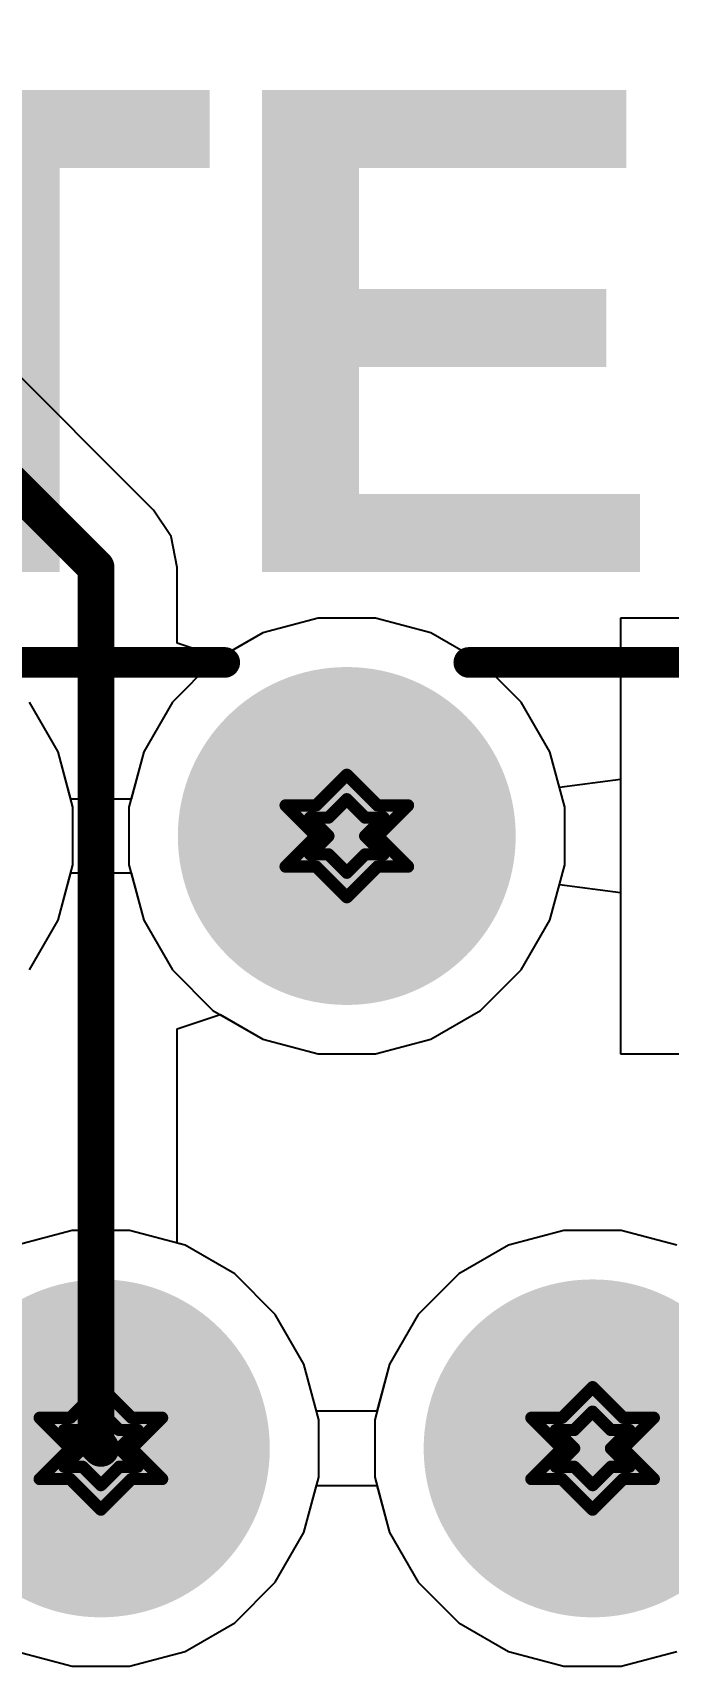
# Model space of a CAD drawing. Header units: inches. Extents: x -11 to 5379, y 0 to 5429.
# Drawn here: x 62.27 to 64.9, y 7.85 to 14.63 of the extents above; entities that cross this region are included whole.
import ezdxf

# ---------------------------------------------------------------- set-up
doc = ezdxf.new("R2010")
doc.units = ezdxf.units.IN
for name, color, linetype in [('Bottom Layer', 5, 'Continuous'), ('Bottom Solder', 6, 'Continuous'), ('Drill Drawing', 1, 'Continuous'), ('GND', 16, 'Continuous'), ('Multi-Layer', 9, 'Continuous'), ('Pad Holes', 156, 'Continuous'), ('PWR', 76, 'Continuous'), ('Top Layer', 1, 'Continuous'), ('Top Overlay', 2, 'Continuous'), ('Top Solder', 216, 'Continuous')]:
    doc.layers.add(name, color=color, linetype=linetype)
doc.styles.add('Arial_Bold', font='', dxfattribs={"height": 0.2})
doc.styles.get('Arial_Bold').set_extended_font_data('Arial', bold=True)

# ---------------------------------------------------------------- blocks, each defined once
blk = doc.blocks.new('X10ADIWK1DY1006_124')
at = {"layer": 'Bottom Layer'}
h = blk.add_hatch(color=5, dxfattribs=at)
edge = h.paths.add_edge_path()
edge.add_arc((1.5301, 2.92), 0.65, 0, 360)
h = blk.add_hatch(color=5, dxfattribs=at)
edge = h.paths.add_edge_path()
edge.add_arc((0.51, 0.38), 0.65, 0, 360)
h = blk.add_hatch(color=5, dxfattribs=at)
edge = h.paths.add_edge_path()
edge.add_arc((2.5499, 0.38), 0.65, 0, 360)
at = {"layer": 'Bottom Solder'}
h = blk.add_hatch(color=6, dxfattribs=at)
edge = h.paths.add_edge_path()
edge.add_arc((1.5301, 2.92), 0.7008, 0, 360)
h = blk.add_hatch(color=6, dxfattribs=at)
edge = h.paths.add_edge_path()
edge.add_arc((0.51, 0.38), 0.7008, 0, 360)
h = blk.add_hatch(color=6, dxfattribs=at)
edge = h.paths.add_edge_path()
edge.add_arc((2.5499, 0.38), 0.7008, 0, 360)
at = {"layer": 'GND'}
h = blk.add_hatch(color=16, dxfattribs=at)
edge = h.paths.add_edge_path()
edge.add_arc((1.5301, 2.92), 0.65, 0, 360)
h = blk.add_hatch(color=16, dxfattribs=at)
edge = h.paths.add_edge_path()
edge.add_arc((0.51, 0.38), 0.65, 0, 360)
h = blk.add_hatch(color=16, dxfattribs=at)
edge = h.paths.add_edge_path()
edge.add_arc((2.5499, 0.38), 0.65, 0, 360)
at = {"layer": 'Multi-Layer'}
h = blk.add_hatch(color=9, dxfattribs=at)
edge = h.paths.add_edge_path()
edge.add_arc((1.5301, 2.92), 0.65, 0, 360)
h = blk.add_hatch(color=9, dxfattribs=at)
edge = h.paths.add_edge_path()
edge.add_arc((0.51, 0.38), 0.65, 0, 360)
h = blk.add_hatch(color=9, dxfattribs=at)
edge = h.paths.add_edge_path()
edge.add_arc((2.5499, 0.38), 0.65, 0, 360)
at = {"layer": 'Pad Holes'}
h = blk.add_hatch(color=7, dxfattribs=at)
edge = h.paths.add_edge_path()
edge.add_arc((1.5302, 2.92), 0.45, 0, 360)
h = blk.add_hatch(color=7, dxfattribs=at)
edge = h.paths.add_edge_path()
edge.add_arc((0.5101, 0.3799), 0.45, 0, 360)
h = blk.add_hatch(color=7, dxfattribs=at)
edge = h.paths.add_edge_path()
edge.add_arc((2.5498, 0.3799), 0.45, 0, 360)
at = {"layer": 'PWR'}
h = blk.add_hatch(color=76, dxfattribs=at)
edge = h.paths.add_edge_path()
edge.add_arc((1.5301, 2.92), 0.65, 0, 360)
h = blk.add_hatch(color=76, dxfattribs=at)
edge = h.paths.add_edge_path()
edge.add_arc((0.51, 0.38), 0.65, 0, 360)
h = blk.add_hatch(color=76, dxfattribs=at)
edge = h.paths.add_edge_path()
edge.add_arc((2.5499, 0.38), 0.65, 0, 360)
at = {"layer": 'Top Layer'}
h = blk.add_hatch(color=1, dxfattribs=at)
edge = h.paths.add_edge_path()
edge.add_arc((1.5301, 2.92), 0.65, 0, 360)
h = blk.add_hatch(color=1, dxfattribs=at)
edge = h.paths.add_edge_path()
edge.add_arc((0.51, 0.38), 0.65, 0, 360)
h = blk.add_hatch(color=1, dxfattribs=at)
edge = h.paths.add_edge_path()
edge.add_arc((2.5499, 0.38), 0.65, 0, 360)
at = {"layer": 'Top Solder'}
h = blk.add_hatch(color=216, dxfattribs=at)
edge = h.paths.add_edge_path()
edge.add_arc((1.5301, 2.92), 0.7008, 0, 360)
h = blk.add_hatch(color=216, dxfattribs=at)
edge = h.paths.add_edge_path()
edge.add_arc((0.51, 0.38), 0.7008, 0, 360)
h = blk.add_hatch(color=216, dxfattribs=at)
edge = h.paths.add_edge_path()
edge.add_arc((2.5499, 0.38), 0.7008, 0, 360)
at = {"layer": 'Top Overlay'}
for points in [[(-0.0039, 3.6399, 0.127, 0.127, 0), (1.024, 3.6399, 0.127, 0.127, 0)], [(2.0362, 3.6399, 0.127, 0.127, 0), (3.0638, 3.6399, 0.127, 0.127, 0)]]:
    blk.add_lwpolyline(points, format="xyseb", dxfattribs=at)
for points in [[(0.9922, 3.6399, 0.0635, 0.0635, 1), (1.0557, 3.6399, 0.0635, 0.0635, 1)], [(2.0045, 3.6399, 0.0635, 0.0635, 1), (2.068, 3.6399, 0.0635, 0.0635, 1)]]:
    blk.add_lwpolyline(points, format="xyseb", close=True, dxfattribs=at)

msp = doc.modelspace()

# ---------------------------------------------------------------- linework, layer by layer
at = {"layer": 'Bottom Layer'}
for p, q in [((63.4518, 12.1988), (63.2219, 12.1372)), ((63.6898, 12.1988), (63.4518, 12.1988)), ((63.9197, 12.1372), (63.6898, 12.1988)), ((66.5147, 12.1988), (64.7067, 12.1988)), ((64.7067, 12.1988), (64.7067, 10.3908)), ((63.2219, 12.1372), (63.0157, 12.0182)), ((64.1259, 12.0182), (63.9197, 12.1372)), ((63.0157, 12.0182), (62.8474, 11.8499)), ((64.2942, 11.8499), (64.1259, 12.0182)), ((62.3731, 11.6437), (62.254, 11.8499)), ((62.8474, 11.8499), (62.7284, 11.6437)), ((64.4132, 11.6437), (64.2942, 11.8499)), ((62.4347, 11.4138), (62.3731, 11.6437)), ((62.7284, 11.6437), (62.6668, 11.4138)), ((64.4748, 11.4138), (64.4132, 11.6437)), ((62.4347, 11.1758), (62.4347, 11.4138)), ((62.6668, 11.4138), (62.6668, 11.1758)), ((64.4748, 11.1758), (64.4748, 11.4138)), ((62.3731, 10.9459), (62.4347, 11.1758)), ((62.6668, 11.1758), (62.7284, 10.9459)), ((64.4132, 10.9459), (64.4748, 11.1758)), ((62.254, 10.7397), (62.3731, 10.9459)), ((62.7284, 10.9459), (62.8474, 10.7397)), ((64.2942, 10.7397), (64.4132, 10.9459)), ((62.8474, 10.7397), (63.0157, 10.5714)), ((64.1259, 10.5714), (64.2942, 10.7397)), ((63.0157, 10.5714), (63.2219, 10.4524)), ((63.9197, 10.4524), (64.1259, 10.5714)), ((63.2219, 10.4524), (63.4518, 10.3908)), ((63.6898, 10.3908), (63.9197, 10.4524)), ((63.4518, 10.3908), (63.6898, 10.3908)), ((64.7067, 10.3908), (66.5147, 10.3908)), ((62.4317, 9.6588), (62.2018, 9.5972)), ((62.6697, 9.6588), (62.4317, 9.6588)), ((62.8997, 9.5972), (62.6697, 9.6588)), ((64.4716, 9.6588), (64.2417, 9.5972)), ((64.7096, 9.6588), (64.4716, 9.6588)), ((64.9395, 9.5972), (64.7096, 9.6588)), ((63.1058, 9.4782), (62.8997, 9.5972)), ((64.2417, 9.5972), (64.0355, 9.4782)), ((63.2741, 9.3099), (63.1058, 9.4782)), ((64.0355, 9.4782), (63.8672, 9.3099)), ((63.3931, 9.1037), (63.2741, 9.3099)), ((63.8672, 9.3099), (63.7482, 9.1037)), ((63.4547, 8.8738), (63.3931, 9.1037)), ((63.7482, 9.1037), (63.6866, 8.8738)), ((63.4547, 8.6358), (63.4547, 8.8738)), ((63.6866, 8.8738), (63.6866, 8.6358)), ((63.3931, 8.4059), (63.4547, 8.6358)), ((63.6866, 8.6358), (63.7482, 8.4059)), ((63.2741, 8.1997), (63.3931, 8.4059)), ((63.7482, 8.4059), (63.8672, 8.1997)), ((63.1058, 8.0314), (63.2741, 8.1997)), ((63.8672, 8.1997), (64.0355, 8.0314)), ((62.8997, 7.9124), (63.1058, 8.0314)), ((64.0355, 8.0314), (64.2417, 7.9124)), ((62.2018, 7.9124), (62.4317, 7.8508)), ((62.6697, 7.8508), (62.8997, 7.9124)), ((64.2417, 7.9124), (64.4716, 7.8508)), ((64.7096, 7.8508), (64.9395, 7.9124)), ((62.4317, 7.8508), (62.6697, 7.8508)), ((64.4716, 7.8508), (64.7096, 7.8508))]:
    msp.add_line(p, q, dxfattribs=at)
at = {"layer": 'Drill Drawing'}
for points in [[(63.4439, 11.4218, 0.0508, 0.0508, 0), (63.5709, 11.5488, 0.0508, 0.0508, 0)], [(63.5709, 11.5488, 0.0508, 0.0508, 0), (63.6979, 11.4218, 0.0508, 0.0508, 0)], [(63.4947, 11.371, 0.0508, 0.0508, 0), (63.5709, 11.4472, 0.0508, 0.0508, 0)], [(63.5709, 11.4472, 0.0508, 0.0508, 0), (63.6471, 11.371, 0.0508, 0.0508, 0)], [(63.3169, 11.4218, 0.0508, 0.0508, 0), (63.4439, 11.2948, 0.0508, 0.0508, 0)], [(63.3169, 11.4218, 0.0508, 0.0508, 0), (63.4439, 11.4218, 0.0508, 0.0508, 0)], [(63.4185, 11.371, 0.0508, 0.0508, 0), (63.4947, 11.2948, 0.0508, 0.0508, 0)], [(63.4185, 11.371, 0.0508, 0.0508, 0), (63.4947, 11.371, 0.0508, 0.0508, 0)], [(63.6471, 11.371, 0.0508, 0.0508, 0), (63.7233, 11.371, 0.0508, 0.0508, 0)], [(63.6471, 11.2948, 0.0508, 0.0508, 0), (63.7233, 11.371, 0.0508, 0.0508, 0)], [(63.6979, 11.4218, 0.0508, 0.0508, 0), (63.8249, 11.4218, 0.0508, 0.0508, 0)], [(63.6979, 11.2948, 0.0508, 0.0508, 0), (63.8249, 11.4218, 0.0508, 0.0508, 0)], [(63.3169, 11.1678, 0.0508, 0.0508, 0), (63.4439, 11.2948, 0.0508, 0.0508, 0)], [(63.4185, 11.2186, 0.0508, 0.0508, 0), (63.4947, 11.2948, 0.0508, 0.0508, 0)], [(63.6471, 11.2948, 0.0508, 0.0508, 0), (63.7233, 11.2186, 0.0508, 0.0508, 0)], [(63.6979, 11.2948, 0.0508, 0.0508, 0), (63.8249, 11.1678, 0.0508, 0.0508, 0)], [(63.3169, 11.1678, 0.0508, 0.0508, 0), (63.4439, 11.1678, 0.0508, 0.0508, 0)], [(63.4185, 11.2186, 0.0508, 0.0508, 0), (63.4947, 11.2186, 0.0508, 0.0508, 0)], [(63.4439, 11.1678, 0.0508, 0.0508, 0), (63.5709, 11.0408, 0.0508, 0.0508, 0)], [(63.4947, 11.2186, 0.0508, 0.0508, 0), (63.5709, 11.1424, 0.0508, 0.0508, 0)], [(63.5709, 11.1424, 0.0508, 0.0508, 0), (63.6471, 11.2186, 0.0508, 0.0508, 0)], [(63.5709, 11.0408, 0.0508, 0.0508, 0), (63.6979, 11.1678, 0.0508, 0.0508, 0)], [(63.6471, 11.2186, 0.0508, 0.0508, 0), (63.7233, 11.2186, 0.0508, 0.0508, 0)], [(63.6979, 11.1678, 0.0508, 0.0508, 0), (63.8249, 11.1678, 0.0508, 0.0508, 0)], [(62.4238, 8.8817, 0.0508, 0.0508, 0), (62.5508, 9.0087, 0.0508, 0.0508, 0)], [(62.5508, 9.0087, 0.0508, 0.0508, 0), (62.6778, 8.8817, 0.0508, 0.0508, 0)], [(64.4635, 8.8817, 0.0508, 0.0508, 0), (64.5905, 9.0087, 0.0508, 0.0508, 0)], [(64.5905, 9.0087, 0.0508, 0.0508, 0), (64.7175, 8.8817, 0.0508, 0.0508, 0)], [(62.2968, 8.8817, 0.0508, 0.0508, 0), (62.4238, 8.7547, 0.0508, 0.0508, 0)], [(62.2968, 8.8817, 0.0508, 0.0508, 0), (62.4238, 8.8817, 0.0508, 0.0508, 0)], [(62.4746, 8.8309, 0.0508, 0.0508, 0), (62.5508, 8.9071, 0.0508, 0.0508, 0)], [(62.5508, 8.9071, 0.0508, 0.0508, 0), (62.627, 8.8309, 0.0508, 0.0508, 0)], [(62.6778, 8.8817, 0.0508, 0.0508, 0), (62.8048, 8.8817, 0.0508, 0.0508, 0)], [(62.6778, 8.7547, 0.0508, 0.0508, 0), (62.8048, 8.8817, 0.0508, 0.0508, 0)], [(64.3365, 8.8817, 0.0508, 0.0508, 0), (64.4635, 8.7547, 0.0508, 0.0508, 0)], [(64.3365, 8.8817, 0.0508, 0.0508, 0), (64.4635, 8.8817, 0.0508, 0.0508, 0)], [(64.5143, 8.8309, 0.0508, 0.0508, 0), (64.5905, 8.9071, 0.0508, 0.0508, 0)], [(64.5905, 8.9071, 0.0508, 0.0508, 0), (64.6667, 8.8309, 0.0508, 0.0508, 0)], [(64.7175, 8.8817, 0.0508, 0.0508, 0), (64.8445, 8.8817, 0.0508, 0.0508, 0)], [(64.7175, 8.7547, 0.0508, 0.0508, 0), (64.8445, 8.8817, 0.0508, 0.0508, 0)], [(62.3984, 8.8309, 0.0508, 0.0508, 0), (62.4746, 8.7547, 0.0508, 0.0508, 0)], [(62.3984, 8.8309, 0.0508, 0.0508, 0), (62.4746, 8.8309, 0.0508, 0.0508, 0)], [(62.627, 8.8309, 0.0508, 0.0508, 0), (62.7032, 8.8309, 0.0508, 0.0508, 0)], [(62.627, 8.7547, 0.0508, 0.0508, 0), (62.7032, 8.8309, 0.0508, 0.0508, 0)], [(64.4381, 8.8309, 0.0508, 0.0508, 0), (64.5143, 8.7547, 0.0508, 0.0508, 0)], [(64.4381, 8.8309, 0.0508, 0.0508, 0), (64.5143, 8.8309, 0.0508, 0.0508, 0)], [(64.6667, 8.8309, 0.0508, 0.0508, 0), (64.7429, 8.8309, 0.0508, 0.0508, 0)], [(64.6667, 8.7547, 0.0508, 0.0508, 0), (64.7429, 8.8309, 0.0508, 0.0508, 0)], [(62.2968, 8.6277, 0.0508, 0.0508, 0), (62.4238, 8.7547, 0.0508, 0.0508, 0)], [(62.3984, 8.6785, 0.0508, 0.0508, 0), (62.4746, 8.7547, 0.0508, 0.0508, 0)], [(62.627, 8.7547, 0.0508, 0.0508, 0), (62.7032, 8.6785, 0.0508, 0.0508, 0)], [(62.6778, 8.7547, 0.0508, 0.0508, 0), (62.8048, 8.6277, 0.0508, 0.0508, 0)], [(64.3365, 8.6277, 0.0508, 0.0508, 0), (64.4635, 8.7547, 0.0508, 0.0508, 0)], [(64.4381, 8.6785, 0.0508, 0.0508, 0), (64.5143, 8.7547, 0.0508, 0.0508, 0)], [(64.6667, 8.7547, 0.0508, 0.0508, 0), (64.7429, 8.6785, 0.0508, 0.0508, 0)], [(64.7175, 8.7547, 0.0508, 0.0508, 0), (64.8445, 8.6277, 0.0508, 0.0508, 0)], [(62.3984, 8.6785, 0.0508, 0.0508, 0), (62.4746, 8.6785, 0.0508, 0.0508, 0)], [(62.4746, 8.6785, 0.0508, 0.0508, 0), (62.5508, 8.6023, 0.0508, 0.0508, 0)], [(62.5508, 8.6023, 0.0508, 0.0508, 0), (62.627, 8.6785, 0.0508, 0.0508, 0)], [(62.627, 8.6785, 0.0508, 0.0508, 0), (62.7032, 8.6785, 0.0508, 0.0508, 0)], [(64.4381, 8.6785, 0.0508, 0.0508, 0), (64.5143, 8.6785, 0.0508, 0.0508, 0)], [(64.5143, 8.6785, 0.0508, 0.0508, 0), (64.5905, 8.6023, 0.0508, 0.0508, 0)], [(64.5905, 8.6023, 0.0508, 0.0508, 0), (64.6667, 8.6785, 0.0508, 0.0508, 0)], [(64.6667, 8.6785, 0.0508, 0.0508, 0), (64.7429, 8.6785, 0.0508, 0.0508, 0)], [(62.2968, 8.6277, 0.0508, 0.0508, 0), (62.4238, 8.6277, 0.0508, 0.0508, 0)], [(62.4238, 8.6277, 0.0508, 0.0508, 0), (62.5508, 8.5007, 0.0508, 0.0508, 0)], [(62.5508, 8.5007, 0.0508, 0.0508, 0), (62.6778, 8.6277, 0.0508, 0.0508, 0)], [(62.6778, 8.6277, 0.0508, 0.0508, 0), (62.8048, 8.6277, 0.0508, 0.0508, 0)], [(64.3365, 8.6277, 0.0508, 0.0508, 0), (64.4635, 8.6277, 0.0508, 0.0508, 0)], [(64.4635, 8.6277, 0.0508, 0.0508, 0), (64.5905, 8.5007, 0.0508, 0.0508, 0)], [(64.5905, 8.5007, 0.0508, 0.0508, 0), (64.7175, 8.6277, 0.0508, 0.0508, 0)], [(64.7175, 8.6277, 0.0508, 0.0508, 0), (64.8445, 8.6277, 0.0508, 0.0508, 0)]]:
    msp.add_lwpolyline(points, format="xyseb", dxfattribs=at)
for points in [[(63.5582, 11.5488, 0.0254, 0.0254, 1), (63.5836, 11.5488, 0.0254, 0.0254, 1)], [(63.5582, 11.5488, 0.0254, 0.0254, 1), (63.5836, 11.5488, 0.0254, 0.0254, 1)], [(63.5582, 11.4472, 0.0254, 0.0254, 1), (63.5836, 11.4472, 0.0254, 0.0254, 1)], [(63.5582, 11.4472, 0.0254, 0.0254, 1), (63.5836, 11.4472, 0.0254, 0.0254, 1)], [(63.3042, 11.4218, 0.0254, 0.0254, 1), (63.3296, 11.4218, 0.0254, 0.0254, 1)], [(63.3042, 11.4218, 0.0254, 0.0254, 1), (63.3296, 11.4218, 0.0254, 0.0254, 1)], [(63.4058, 11.371, 0.0254, 0.0254, 1), (63.4312, 11.371, 0.0254, 0.0254, 1)], [(63.4058, 11.371, 0.0254, 0.0254, 1), (63.4312, 11.371, 0.0254, 0.0254, 1)], [(63.4312, 11.4218, 0.0254, 0.0254, 1), (63.4566, 11.4218, 0.0254, 0.0254, 1)], [(63.4312, 11.4218, 0.0254, 0.0254, 1), (63.4566, 11.4218, 0.0254, 0.0254, 1)], [(63.482, 11.371, 0.0254, 0.0254, 1), (63.5074, 11.371, 0.0254, 0.0254, 1)], [(63.482, 11.371, 0.0254, 0.0254, 1), (63.5074, 11.371, 0.0254, 0.0254, 1)], [(63.6344, 11.371, 0.0254, 0.0254, 1), (63.6598, 11.371, 0.0254, 0.0254, 1)], [(63.6344, 11.371, 0.0254, 0.0254, 1), (63.6598, 11.371, 0.0254, 0.0254, 1)], [(63.6852, 11.4218, 0.0254, 0.0254, 1), (63.7106, 11.4218, 0.0254, 0.0254, 1)], [(63.6852, 11.4218, 0.0254, 0.0254, 1), (63.7106, 11.4218, 0.0254, 0.0254, 1)], [(63.7106, 11.371, 0.0254, 0.0254, 1), (63.736, 11.371, 0.0254, 0.0254, 1)], [(63.7106, 11.371, 0.0254, 0.0254, 1), (63.736, 11.371, 0.0254, 0.0254, 1)], [(63.8122, 11.4218, 0.0254, 0.0254, 1), (63.8376, 11.4218, 0.0254, 0.0254, 1)], [(63.8122, 11.4218, 0.0254, 0.0254, 1), (63.8376, 11.4218, 0.0254, 0.0254, 1)], [(63.4312, 11.2948, 0.0254, 0.0254, 1), (63.4566, 11.2948, 0.0254, 0.0254, 1)], [(63.4312, 11.2948, 0.0254, 0.0254, 1), (63.4566, 11.2948, 0.0254, 0.0254, 1)], [(63.482, 11.2948, 0.0254, 0.0254, 1), (63.5074, 11.2948, 0.0254, 0.0254, 1)], [(63.482, 11.2948, 0.0254, 0.0254, 1), (63.5074, 11.2948, 0.0254, 0.0254, 1)], [(63.6344, 11.2948, 0.0254, 0.0254, 1), (63.6598, 11.2948, 0.0254, 0.0254, 1)], [(63.6344, 11.2948, 0.0254, 0.0254, 1), (63.6598, 11.2948, 0.0254, 0.0254, 1)], [(63.6852, 11.2948, 0.0254, 0.0254, 1), (63.7106, 11.2948, 0.0254, 0.0254, 1)], [(63.6852, 11.2948, 0.0254, 0.0254, 1), (63.7106, 11.2948, 0.0254, 0.0254, 1)], [(63.3042, 11.1678, 0.0254, 0.0254, 1), (63.3296, 11.1678, 0.0254, 0.0254, 1)], [(63.3042, 11.1678, 0.0254, 0.0254, 1), (63.3296, 11.1678, 0.0254, 0.0254, 1)], [(63.4058, 11.2186, 0.0254, 0.0254, 1), (63.4312, 11.2186, 0.0254, 0.0254, 1)], [(63.4058, 11.2186, 0.0254, 0.0254, 1), (63.4312, 11.2186, 0.0254, 0.0254, 1)], [(63.4312, 11.1678, 0.0254, 0.0254, 1), (63.4566, 11.1678, 0.0254, 0.0254, 1)], [(63.4312, 11.1678, 0.0254, 0.0254, 1), (63.4566, 11.1678, 0.0254, 0.0254, 1)], [(63.482, 11.2186, 0.0254, 0.0254, 1), (63.5074, 11.2186, 0.0254, 0.0254, 1)], [(63.482, 11.2186, 0.0254, 0.0254, 1), (63.5074, 11.2186, 0.0254, 0.0254, 1)], [(63.6344, 11.2186, 0.0254, 0.0254, 1), (63.6598, 11.2186, 0.0254, 0.0254, 1)], [(63.6344, 11.2186, 0.0254, 0.0254, 1), (63.6598, 11.2186, 0.0254, 0.0254, 1)], [(63.6852, 11.1678, 0.0254, 0.0254, 1), (63.7106, 11.1678, 0.0254, 0.0254, 1)], [(63.6852, 11.1678, 0.0254, 0.0254, 1), (63.7106, 11.1678, 0.0254, 0.0254, 1)], [(63.7106, 11.2186, 0.0254, 0.0254, 1), (63.736, 11.2186, 0.0254, 0.0254, 1)], [(63.7106, 11.2186, 0.0254, 0.0254, 1), (63.736, 11.2186, 0.0254, 0.0254, 1)], [(63.8122, 11.1678, 0.0254, 0.0254, 1), (63.8376, 11.1678, 0.0254, 0.0254, 1)], [(63.8122, 11.1678, 0.0254, 0.0254, 1), (63.8376, 11.1678, 0.0254, 0.0254, 1)], [(63.5582, 11.1424, 0.0254, 0.0254, 1), (63.5836, 11.1424, 0.0254, 0.0254, 1)], [(63.5582, 11.1424, 0.0254, 0.0254, 1), (63.5836, 11.1424, 0.0254, 0.0254, 1)], [(63.5582, 11.0408, 0.0254, 0.0254, 1), (63.5836, 11.0408, 0.0254, 0.0254, 1)], [(63.5582, 11.0408, 0.0254, 0.0254, 1), (63.5836, 11.0408, 0.0254, 0.0254, 1)], [(62.5381, 9.0087, 0.0254, 0.0254, 1), (62.5635, 9.0087, 0.0254, 0.0254, 1)], [(62.5381, 9.0087, 0.0254, 0.0254, 1), (62.5635, 9.0087, 0.0254, 0.0254, 1)], [(64.5778, 9.0087, 0.0254, 0.0254, 1), (64.6032, 9.0087, 0.0254, 0.0254, 1)], [(64.5778, 9.0087, 0.0254, 0.0254, 1), (64.6032, 9.0087, 0.0254, 0.0254, 1)], [(62.2841, 8.8817, 0.0254, 0.0254, 1), (62.3095, 8.8817, 0.0254, 0.0254, 1)], [(62.2841, 8.8817, 0.0254, 0.0254, 1), (62.3095, 8.8817, 0.0254, 0.0254, 1)], [(62.4111, 8.8817, 0.0254, 0.0254, 1), (62.4365, 8.8817, 0.0254, 0.0254, 1)], [(62.4111, 8.8817, 0.0254, 0.0254, 1), (62.4365, 8.8817, 0.0254, 0.0254, 1)], [(62.5381, 8.9071, 0.0254, 0.0254, 1), (62.5635, 8.9071, 0.0254, 0.0254, 1)], [(62.5381, 8.9071, 0.0254, 0.0254, 1), (62.5635, 8.9071, 0.0254, 0.0254, 1)], [(62.6651, 8.8817, 0.0254, 0.0254, 1), (62.6905, 8.8817, 0.0254, 0.0254, 1)], [(62.6651, 8.8817, 0.0254, 0.0254, 1), (62.6905, 8.8817, 0.0254, 0.0254, 1)], [(62.7921, 8.8817, 0.0254, 0.0254, 1), (62.8175, 8.8817, 0.0254, 0.0254, 1)], [(62.7921, 8.8817, 0.0254, 0.0254, 1), (62.8175, 8.8817, 0.0254, 0.0254, 1)], [(64.3238, 8.8817, 0.0254, 0.0254, 1), (64.3492, 8.8817, 0.0254, 0.0254, 1)], [(64.3238, 8.8817, 0.0254, 0.0254, 1), (64.3492, 8.8817, 0.0254, 0.0254, 1)], [(64.4508, 8.8817, 0.0254, 0.0254, 1), (64.4762, 8.8817, 0.0254, 0.0254, 1)], [(64.4508, 8.8817, 0.0254, 0.0254, 1), (64.4762, 8.8817, 0.0254, 0.0254, 1)], [(64.5778, 8.9071, 0.0254, 0.0254, 1), (64.6032, 8.9071, 0.0254, 0.0254, 1)], [(64.5778, 8.9071, 0.0254, 0.0254, 1), (64.6032, 8.9071, 0.0254, 0.0254, 1)], [(64.7048, 8.8817, 0.0254, 0.0254, 1), (64.7302, 8.8817, 0.0254, 0.0254, 1)], [(64.7048, 8.8817, 0.0254, 0.0254, 1), (64.7302, 8.8817, 0.0254, 0.0254, 1)], [(64.8318, 8.8817, 0.0254, 0.0254, 1), (64.8572, 8.8817, 0.0254, 0.0254, 1)], [(64.8318, 8.8817, 0.0254, 0.0254, 1), (64.8572, 8.8817, 0.0254, 0.0254, 1)], [(62.3857, 8.8309, 0.0254, 0.0254, 1), (62.4111, 8.8309, 0.0254, 0.0254, 1)], [(62.3857, 8.8309, 0.0254, 0.0254, 1), (62.4111, 8.8309, 0.0254, 0.0254, 1)], [(62.4619, 8.8309, 0.0254, 0.0254, 1), (62.4873, 8.8309, 0.0254, 0.0254, 1)], [(62.4619, 8.8309, 0.0254, 0.0254, 1), (62.4873, 8.8309, 0.0254, 0.0254, 1)], [(62.6143, 8.8309, 0.0254, 0.0254, 1), (62.6397, 8.8309, 0.0254, 0.0254, 1)], [(62.6143, 8.8309, 0.0254, 0.0254, 1), (62.6397, 8.8309, 0.0254, 0.0254, 1)], [(62.6905, 8.8309, 0.0254, 0.0254, 1), (62.7159, 8.8309, 0.0254, 0.0254, 1)], [(62.6905, 8.8309, 0.0254, 0.0254, 1), (62.7159, 8.8309, 0.0254, 0.0254, 1)], [(64.4254, 8.8309, 0.0254, 0.0254, 1), (64.4508, 8.8309, 0.0254, 0.0254, 1)], [(64.4254, 8.8309, 0.0254, 0.0254, 1), (64.4508, 8.8309, 0.0254, 0.0254, 1)], [(64.5016, 8.8309, 0.0254, 0.0254, 1), (64.527, 8.8309, 0.0254, 0.0254, 1)], [(64.5016, 8.8309, 0.0254, 0.0254, 1), (64.527, 8.8309, 0.0254, 0.0254, 1)], [(64.654, 8.8309, 0.0254, 0.0254, 1), (64.6794, 8.8309, 0.0254, 0.0254, 1)], [(64.654, 8.8309, 0.0254, 0.0254, 1), (64.6794, 8.8309, 0.0254, 0.0254, 1)], [(64.7302, 8.8309, 0.0254, 0.0254, 1), (64.7556, 8.8309, 0.0254, 0.0254, 1)], [(64.7302, 8.8309, 0.0254, 0.0254, 1), (64.7556, 8.8309, 0.0254, 0.0254, 1)], [(62.4111, 8.7547, 0.0254, 0.0254, 1), (62.4365, 8.7547, 0.0254, 0.0254, 1)], [(62.4111, 8.7547, 0.0254, 0.0254, 1), (62.4365, 8.7547, 0.0254, 0.0254, 1)], [(62.4619, 8.7547, 0.0254, 0.0254, 1), (62.4873, 8.7547, 0.0254, 0.0254, 1)], [(62.4619, 8.7547, 0.0254, 0.0254, 1), (62.4873, 8.7547, 0.0254, 0.0254, 1)], [(62.6143, 8.7547, 0.0254, 0.0254, 1), (62.6397, 8.7547, 0.0254, 0.0254, 1)], [(62.6143, 8.7547, 0.0254, 0.0254, 1), (62.6397, 8.7547, 0.0254, 0.0254, 1)], [(62.6651, 8.7547, 0.0254, 0.0254, 1), (62.6905, 8.7547, 0.0254, 0.0254, 1)], [(62.6651, 8.7547, 0.0254, 0.0254, 1), (62.6905, 8.7547, 0.0254, 0.0254, 1)], [(64.4508, 8.7547, 0.0254, 0.0254, 1), (64.4762, 8.7547, 0.0254, 0.0254, 1)], [(64.4508, 8.7547, 0.0254, 0.0254, 1), (64.4762, 8.7547, 0.0254, 0.0254, 1)], [(64.5016, 8.7547, 0.0254, 0.0254, 1), (64.527, 8.7547, 0.0254, 0.0254, 1)], [(64.5016, 8.7547, 0.0254, 0.0254, 1), (64.527, 8.7547, 0.0254, 0.0254, 1)], [(64.654, 8.7547, 0.0254, 0.0254, 1), (64.6794, 8.7547, 0.0254, 0.0254, 1)], [(64.654, 8.7547, 0.0254, 0.0254, 1), (64.6794, 8.7547, 0.0254, 0.0254, 1)], [(64.7048, 8.7547, 0.0254, 0.0254, 1), (64.7302, 8.7547, 0.0254, 0.0254, 1)], [(64.7048, 8.7547, 0.0254, 0.0254, 1), (64.7302, 8.7547, 0.0254, 0.0254, 1)], [(62.3857, 8.6785, 0.0254, 0.0254, 1), (62.4111, 8.6785, 0.0254, 0.0254, 1)], [(62.3857, 8.6785, 0.0254, 0.0254, 1), (62.4111, 8.6785, 0.0254, 0.0254, 1)], [(62.4619, 8.6785, 0.0254, 0.0254, 1), (62.4873, 8.6785, 0.0254, 0.0254, 1)], [(62.4619, 8.6785, 0.0254, 0.0254, 1), (62.4873, 8.6785, 0.0254, 0.0254, 1)], [(62.6143, 8.6785, 0.0254, 0.0254, 1), (62.6397, 8.6785, 0.0254, 0.0254, 1)], [(62.6143, 8.6785, 0.0254, 0.0254, 1), (62.6397, 8.6785, 0.0254, 0.0254, 1)], [(62.6905, 8.6785, 0.0254, 0.0254, 1), (62.7159, 8.6785, 0.0254, 0.0254, 1)], [(62.6905, 8.6785, 0.0254, 0.0254, 1), (62.7159, 8.6785, 0.0254, 0.0254, 1)], [(64.4254, 8.6785, 0.0254, 0.0254, 1), (64.4508, 8.6785, 0.0254, 0.0254, 1)], [(64.4254, 8.6785, 0.0254, 0.0254, 1), (64.4508, 8.6785, 0.0254, 0.0254, 1)], [(64.5016, 8.6785, 0.0254, 0.0254, 1), (64.527, 8.6785, 0.0254, 0.0254, 1)], [(64.5016, 8.6785, 0.0254, 0.0254, 1), (64.527, 8.6785, 0.0254, 0.0254, 1)], [(64.654, 8.6785, 0.0254, 0.0254, 1), (64.6794, 8.6785, 0.0254, 0.0254, 1)], [(64.654, 8.6785, 0.0254, 0.0254, 1), (64.6794, 8.6785, 0.0254, 0.0254, 1)], [(64.7302, 8.6785, 0.0254, 0.0254, 1), (64.7556, 8.6785, 0.0254, 0.0254, 1)], [(64.7302, 8.6785, 0.0254, 0.0254, 1), (64.7556, 8.6785, 0.0254, 0.0254, 1)], [(62.2841, 8.6277, 0.0254, 0.0254, 1), (62.3095, 8.6277, 0.0254, 0.0254, 1)], [(62.2841, 8.6277, 0.0254, 0.0254, 1), (62.3095, 8.6277, 0.0254, 0.0254, 1)], [(62.4111, 8.6277, 0.0254, 0.0254, 1), (62.4365, 8.6277, 0.0254, 0.0254, 1)], [(62.4111, 8.6277, 0.0254, 0.0254, 1), (62.4365, 8.6277, 0.0254, 0.0254, 1)], [(62.5381, 8.6023, 0.0254, 0.0254, 1), (62.5635, 8.6023, 0.0254, 0.0254, 1)], [(62.5381, 8.6023, 0.0254, 0.0254, 1), (62.5635, 8.6023, 0.0254, 0.0254, 1)], [(62.6651, 8.6277, 0.0254, 0.0254, 1), (62.6905, 8.6277, 0.0254, 0.0254, 1)], [(62.6651, 8.6277, 0.0254, 0.0254, 1), (62.6905, 8.6277, 0.0254, 0.0254, 1)], [(62.7921, 8.6277, 0.0254, 0.0254, 1), (62.8175, 8.6277, 0.0254, 0.0254, 1)], [(62.7921, 8.6277, 0.0254, 0.0254, 1), (62.8175, 8.6277, 0.0254, 0.0254, 1)], [(64.3238, 8.6277, 0.0254, 0.0254, 1), (64.3492, 8.6277, 0.0254, 0.0254, 1)], [(64.3238, 8.6277, 0.0254, 0.0254, 1), (64.3492, 8.6277, 0.0254, 0.0254, 1)], [(64.4508, 8.6277, 0.0254, 0.0254, 1), (64.4762, 8.6277, 0.0254, 0.0254, 1)], [(64.4508, 8.6277, 0.0254, 0.0254, 1), (64.4762, 8.6277, 0.0254, 0.0254, 1)], [(64.5778, 8.6023, 0.0254, 0.0254, 1), (64.6032, 8.6023, 0.0254, 0.0254, 1)], [(64.5778, 8.6023, 0.0254, 0.0254, 1), (64.6032, 8.6023, 0.0254, 0.0254, 1)], [(64.7048, 8.6277, 0.0254, 0.0254, 1), (64.7302, 8.6277, 0.0254, 0.0254, 1)], [(64.7048, 8.6277, 0.0254, 0.0254, 1), (64.7302, 8.6277, 0.0254, 0.0254, 1)], [(64.8318, 8.6277, 0.0254, 0.0254, 1), (64.8572, 8.6277, 0.0254, 0.0254, 1)], [(64.8318, 8.6277, 0.0254, 0.0254, 1), (64.8572, 8.6277, 0.0254, 0.0254, 1)], [(62.5381, 8.5007, 0.0254, 0.0254, 1), (62.5635, 8.5007, 0.0254, 0.0254, 1)], [(62.5381, 8.5007, 0.0254, 0.0254, 1), (62.5635, 8.5007, 0.0254, 0.0254, 1)], [(64.5778, 8.5007, 0.0254, 0.0254, 1), (64.6032, 8.5007, 0.0254, 0.0254, 1)], [(64.5778, 8.5007, 0.0254, 0.0254, 1), (64.6032, 8.5007, 0.0254, 0.0254, 1)]]:
    msp.add_lwpolyline(points, format="xyseb", close=True, dxfattribs=at)
at = {"layer": 'GND'}
for p, q in [((63.4518, 12.1988), (63.2219, 12.1372)), ((63.6898, 12.1988), (63.4518, 12.1988)), ((63.9197, 12.1372), (63.6898, 12.1988)), ((66.5147, 12.1988), (64.7067, 12.1988)), ((64.7067, 12.1988), (64.7067, 11.5298)), ((63.2219, 12.1372), (63.0157, 12.0182)), ((64.1259, 12.0182), (63.9197, 12.1372)), ((63.0157, 12.0182), (62.8474, 11.8499)), ((64.2942, 11.8499), (64.1259, 12.0182)), ((62.3731, 11.6437), (62.254, 11.8499)), ((62.8474, 11.8499), (62.7284, 11.6437)), ((64.4132, 11.6437), (64.2942, 11.8499)), ((62.4257, 11.4473), (62.3731, 11.6437)), ((62.7284, 11.6437), (62.6758, 11.4473)), ((64.4527, 11.4964), (64.4132, 11.6437)), ((64.7067, 11.5298), (64.4527, 11.4964)), ((62.6758, 11.4473), (62.4257, 11.4473)), ((62.3731, 10.9459), (62.4257, 11.1423)), ((62.4257, 11.1423), (62.6758, 11.1423)), ((62.6758, 11.1423), (62.7284, 10.9459)), ((64.4132, 10.9459), (64.4527, 11.0932)), ((64.4527, 11.0932), (64.7067, 11.0598)), ((64.7067, 11.0598), (64.7067, 10.3908)), ((62.254, 10.7397), (62.3731, 10.9459)), ((62.7284, 10.9459), (62.8474, 10.7397)), ((64.2942, 10.7397), (64.4132, 10.9459)), ((62.8474, 10.7397), (63.0157, 10.5714)), ((64.1259, 10.5714), (64.2942, 10.7397)), ((63.0157, 10.5714), (63.2219, 10.4524)), ((63.9197, 10.4524), (64.1259, 10.5714)), ((63.2219, 10.4524), (63.4518, 10.3908)), ((63.6898, 10.3908), (63.9197, 10.4524)), ((63.4518, 10.3908), (63.6898, 10.3908)), ((64.7067, 10.3908), (66.5147, 10.3908)), ((62.4317, 9.6588), (62.2018, 9.5972)), ((62.6697, 9.6588), (62.4317, 9.6588)), ((62.8997, 9.5972), (62.6697, 9.6588)), ((64.4716, 9.6588), (64.2417, 9.5972)), ((64.7096, 9.6588), (64.4716, 9.6588)), ((64.9395, 9.5972), (64.7096, 9.6588)), ((63.1058, 9.4782), (62.8997, 9.5972)), ((64.2417, 9.5972), (64.0355, 9.4782)), ((63.2741, 9.3099), (63.1058, 9.4782)), ((64.0355, 9.4782), (63.8672, 9.3099)), ((63.3931, 9.1037), (63.2741, 9.3099)), ((63.8672, 9.3099), (63.7482, 9.1037)), ((63.4453, 8.9091), (63.3931, 9.1037)), ((63.7482, 9.1037), (63.6961, 8.9091)), ((63.6961, 8.9091), (63.4453, 8.9091))]:
    msp.add_line(p, q, dxfattribs=at)
at = {"layer": 'PWR'}
for p, q in [((63.4518, 12.1988), (63.2219, 12.1372)), ((63.6898, 12.1988), (63.4518, 12.1988)), ((63.9197, 12.1372), (63.6898, 12.1988)), ((66.5147, 12.1988), (64.7067, 12.1988)), ((64.7067, 12.1988), (64.7067, 11.5298)), ((63.2219, 12.1372), (63.0157, 12.0182)), ((64.1259, 12.0182), (63.9197, 12.1372)), ((63.0157, 12.0182), (62.8474, 11.8499)), ((64.2942, 11.8499), (64.1259, 12.0182)), ((62.3731, 11.6437), (62.254, 11.8499)), ((62.8474, 11.8499), (62.7284, 11.6437)), ((64.4132, 11.6437), (64.2942, 11.8499)), ((62.4257, 11.4473), (62.3731, 11.6437)), ((62.7284, 11.6437), (62.6758, 11.4473)), ((64.4527, 11.4964), (64.4132, 11.6437)), ((64.7067, 11.5298), (64.4527, 11.4964)), ((62.6758, 11.4473), (62.4257, 11.4473)), ((62.3731, 10.9459), (62.4257, 11.1423)), ((62.4257, 11.1423), (62.6758, 11.1423)), ((62.6758, 11.1423), (62.7284, 10.9459)), ((64.4132, 10.9459), (64.4527, 11.0932)), ((64.4527, 11.0932), (64.7067, 11.0598)), ((64.7067, 11.0598), (64.7067, 10.3908)), ((62.254, 10.7397), (62.3731, 10.9459)), ((62.7284, 10.9459), (62.8474, 10.7397)), ((64.2942, 10.7397), (64.4132, 10.9459)), ((62.8474, 10.7397), (63.0157, 10.5714)), ((64.1259, 10.5714), (64.2942, 10.7397)), ((63.0157, 10.5714), (63.2219, 10.4524)), ((63.9197, 10.4524), (64.1259, 10.5714)), ((63.2219, 10.4524), (63.4518, 10.3908)), ((63.6898, 10.3908), (63.9197, 10.4524)), ((63.4518, 10.3908), (63.6898, 10.3908)), ((64.7067, 10.3908), (66.5147, 10.3908)), ((62.4317, 9.6588), (62.2018, 9.5972)), ((62.6697, 9.6588), (62.4317, 9.6588)), ((62.8997, 9.5972), (62.6697, 9.6588)), ((64.4716, 9.6588), (64.2417, 9.5972)), ((64.7096, 9.6588), (64.4716, 9.6588)), ((64.9395, 9.5972), (64.7096, 9.6588)), ((63.1058, 9.4782), (62.8997, 9.5972)), ((64.2417, 9.5972), (64.0355, 9.4782)), ((63.2741, 9.3099), (63.1058, 9.4782)), ((64.0355, 9.4782), (63.8672, 9.3099)), ((63.3931, 9.1037), (63.2741, 9.3099)), ((63.8672, 9.3099), (63.7482, 9.1037)), ((63.4453, 8.9091), (63.3931, 9.1037)), ((63.7482, 9.1037), (63.6961, 8.9091)), ((63.6961, 8.9091), (63.4453, 8.9091)), ((63.3931, 8.4059), (63.4453, 8.6005)), ((63.4453, 8.6005), (63.6961, 8.6005)), ((63.6961, 8.6005), (63.7482, 8.4059)), ((63.2741, 8.1997), (63.3931, 8.4059)), ((63.7482, 8.4059), (63.8672, 8.1997)), ((63.1058, 8.0314), (63.2741, 8.1997)), ((63.8672, 8.1997), (64.0355, 8.0314)), ((62.8997, 7.9124), (63.1058, 8.0314)), ((64.0355, 8.0314), (64.2417, 7.9124)), ((62.2018, 7.9124), (62.4317, 7.8508)), ((62.6697, 7.8508), (62.8997, 7.9124)), ((64.2417, 7.9124), (64.4716, 7.8508)), ((64.7096, 7.8508), (64.9395, 7.9124)), ((62.4317, 7.8508), (62.6697, 7.8508)), ((64.4716, 7.8508), (64.7096, 7.8508))]:
    msp.add_line(p, q, dxfattribs=at)
at = {"layer": 'Top Layer'}
for p, q in [((62.769, 12.6465), (62.0804, 13.335)), ((62.8419, 12.5372), (62.769, 12.6465)), ((62.8676, 12.4084), (62.8419, 12.5372)), ((62.8676, 12.0949), (62.8676, 12.4084)), ((63.4518, 12.1988), (63.2219, 12.1372)), ((63.6898, 12.1988), (63.4518, 12.1988)), ((63.9197, 12.1372), (63.6898, 12.1988)), ((66.5147, 12.1988), (64.7067, 12.1988)), ((64.7067, 12.1988), (64.7067, 10.3908)), ((63.2219, 12.1372), (63.0454, 12.0353)), ((64.1259, 12.0182), (63.9197, 12.1372)), ((63.0454, 12.0353), (62.8676, 12.0949)), ((64.2942, 11.8499), (64.1259, 12.0182)), ((64.4132, 11.6437), (64.2942, 11.8499)), ((64.4748, 11.4138), (64.4132, 11.6437)), ((64.4748, 11.1758), (64.4748, 11.4138)), ((64.4132, 10.9459), (64.4748, 11.1758)), ((64.2942, 10.7397), (64.4132, 10.9459)), ((64.1259, 10.5714), (64.2942, 10.7397)), ((63.9197, 10.4524), (64.1259, 10.5714)), ((62.8676, 10.4947), (63.0454, 10.5543)), ((63.0454, 10.5543), (63.2219, 10.4524)), ((62.8676, 9.6058), (62.8676, 10.4947)), ((63.2219, 10.4524), (63.4518, 10.3908)), ((63.6898, 10.3908), (63.9197, 10.4524)), ((63.4518, 10.3908), (63.6898, 10.3908)), ((64.7067, 10.3908), (66.5147, 10.3908)), ((64.4716, 9.6588), (64.2417, 9.5972)), ((64.7096, 9.6588), (64.4716, 9.6588)), ((64.9395, 9.5972), (64.7096, 9.6588)), ((62.8997, 9.5972), (62.8676, 9.6058)), ((63.1058, 9.4782), (62.8997, 9.5972)), ((64.2417, 9.5972), (64.0355, 9.4782)), ((63.2741, 9.3099), (63.1058, 9.4782)), ((64.0355, 9.4782), (63.8672, 9.3099)), ((63.3931, 9.1037), (63.2741, 9.3099)), ((63.8672, 9.3099), (63.7482, 9.1037)), ((63.4547, 8.8738), (63.3931, 9.1037)), ((63.7482, 9.1037), (63.6866, 8.8738)), ((63.4547, 8.6358), (63.4547, 8.8738)), ((63.6866, 8.8738), (63.6866, 8.6358)), ((63.3931, 8.4059), (63.4547, 8.6358)), ((63.6866, 8.6358), (63.7482, 8.4059)), ((63.2741, 8.1997), (63.3931, 8.4059)), ((63.7482, 8.4059), (63.8672, 8.1997)), ((63.1058, 8.0314), (63.2741, 8.1997)), ((63.8672, 8.1997), (64.0355, 8.0314)), ((62.8997, 7.9124), (63.1058, 8.0314)), ((64.0355, 8.0314), (64.2417, 7.9124)), ((62.2018, 7.9124), (62.4317, 7.8508)), ((62.6697, 7.8508), (62.8997, 7.9124)), ((64.2417, 7.9124), (64.4716, 7.8508)), ((64.7096, 7.8508), (64.9395, 7.9124)), ((62.4317, 7.8508), (62.6697, 7.8508)), ((64.4716, 7.8508), (64.7096, 7.8508))]:
    msp.add_line(p, q, dxfattribs=at)
for points in [[(61.7438, 13.1955, 0.1524, 0.1524, 0), (62.5309, 12.4084, 0.1524, 0.1524, 0)], [(62.5309, 8.7746, 0.1524, 0.1524, 0), (62.5309, 12.4084, 0.1524, 0.1524, 0)], [(62.5309, 8.7746, 0.1524, 0.1524, 0), (62.5508, 8.7547, 0.1524, 0.1524, 0)]]:
    msp.add_lwpolyline(points, format="xyseb", dxfattribs=at)
for points in [[(62.4928, 12.4084, 0.0762, 0.0762, 1), (62.569, 12.4084, 0.0762, 0.0762, 1)], [(62.4928, 12.4084, 0.0762, 0.0762, 1), (62.569, 12.4084, 0.0762, 0.0762, 1)], [(62.4928, 8.7746, 0.0762, 0.0762, 1), (62.569, 8.7746, 0.0762, 0.0762, 1)], [(62.4928, 8.7746, 0.0762, 0.0762, 1), (62.569, 8.7746, 0.0762, 0.0762, 1)], [(62.5127, 8.7547, 0.0762, 0.0762, 1), (62.5889, 8.7547, 0.0762, 0.0762, 1)]]:
    msp.add_lwpolyline(points, format="xyseb", close=True, dxfattribs=at)

# ---------------------------------------------------------------- block references
msp.add_blockref('X10ADIWK1DY1006_124', (62.0407, 8.3748))

# ---------------------------------------------------------------- texts
at = {"layer": 'Top Overlay', "style": 'Arial_Bold'}
for s, height, p in [(' P1    CAN     P2', 2.999999, (39.3265, 14.1826)), ('MASTER IN', 2, (55.118, 12.3895))]:
    msp.add_text(s, height=height, dxfattribs=at).set_placement(p)

doc.saveas('drawing.dxf')
